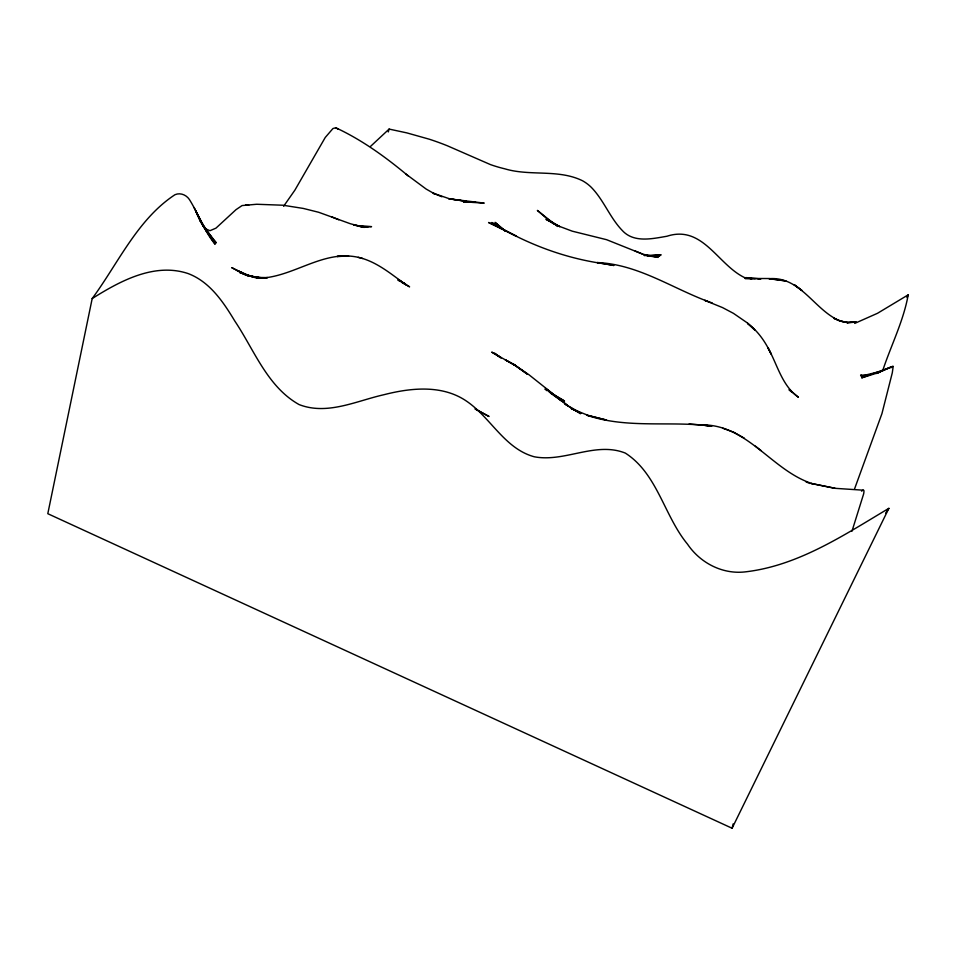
<?xml version="1.0" encoding="UTF-8"?>
<svg xmlns="http://www.w3.org/2000/svg" width="956" height="956" viewBox="0 0 956 956"><rect width="100%" height="100%" fill="white"/><g stroke="black" fill="none" stroke-linecap="round" stroke-linejoin="round"><path stroke-width="1.43" d="M854.7 323.415L877.548 313.269L908.2 294.842C903.468 321.168 891.004 345.486 882.639 370.785M92.194 298.547L47.8 513.695L732.093 828.243L888.865 508.341C843.837 535.133 797.603 566.203 744.234 571.987C721.756 574.209 699.959 562.606 687.495 544.131C664.073 515.786 657.501 473.722 625.32 453.084C595.409 441.206 564.769 462.585 534.285 456.777C504.565 448.687 490.798 417.653 466.6 401.197C442.317 384.491 410.841 387.813 383.81 394.744C356.361 400.911 327.167 415.549 299.085 404.567C267.345 386.798 254.224 349.968 234.865 321.132C223.346 302.036 209.842 281.745 188.045 273.536C154.358 262.35 120.05 281.064 92.194 298.547C118.138 263.378 137.497 219.294 174.972 194.713C180.23 192.383 186.241 194.833 189.348 199.434C198.561 214.025 203.879 230.814 215.136 244.258L201.919 224.158L194.152 207.571M732.093 828.243L733.144 823.893M388.291 131.94L389.104 129.084L406.826 132.884L429.244 139.194A263.27 229.38 47 0 1 447.48 145.826L490.44 164.587A154.095 143.579 77.8 0 0 504.84 168.83C530.233 176.454 558.459 168.83 582.658 180.827A39.1 36.89 52.1 0 1 591.131 187.161C603.69 199.888 609.761 217.466 622.141 230.336C633.637 243.147 652.112 238.761 666.918 236.251C703.019 224.505 717.837 265.29 745.202 277.885M851.975 531.213L863.603 494.037A31.5 3.274 -67.1 0 0 863.686 490.225L835.15 488.325L811.321 483.485L835.15 488.325M854.568 488.898L881.934 413.649L892.295 372.804L893.179 366.518L890.992 367.713M906.957 297.531L908.2 294.842M885.615 513.205L888.865 508.341M283.609 206.281L294.89 190.148L325.231 137.497L332.927 128.558L335.771 127.757L338.018 129.132M389.104 129.084L370.342 146.579M861.535 491.133L863.16 490.093M892.916 366.196L876.162 373.497L891.84 366.769L861.655 377.871L880.07 372.123M881.289 371.179L860.998 376.174L865.24 376.174M644.248 255.515L647.14 255.013L644.272 255.467M359.587 226.393L367.821 227.325L353.577 224.923L364.284 227.42L350.278 223.716L318.635 212.268L303.291 208.432L282.976 205.229L256.71 204.261L242.071 205.564L236.024 209.651L215.936 228.161L209.962 230.695L204.99 228.592M648.431 255.73L661.134 254.858L647.296 255.706M855.919 321.993L847.147 322.59L856.253 322.184L847.554 322.495L840.121 321.049L847.829 322.674L840.443 321.001L833.74 318.264L840.635 321.216C814.393 310.664 800.77 275.997 768.935 278.71L785.963 280.968L769.102 278.531L744.987 278.471L755.109 278.758M464.664 201.8L474.929 201.979L463.648 201.764M471.75 202.349L484.19 203.114L449.989 198.956L448.675 198.681L466.516 201.393L449.989 198.956L433.092 193.16L441.887 196.769M650.008 256.017L659.604 256.256L645.121 255.264M758 278.841L760.892 278.925L745.752 277.622L751.129 278.626M360.424 226.237L371.561 226.656L358.321 226.142M463.552 201.895L473.28 202.302L463.481 201.776M866.339 375.35L860.591 375.111L863.268 376.019M464.807 201.919L468.966 202.17M245.584 204.727L248.739 205.229M689.073 423.986L700.198 424.894M262.984 278.065L254.463 277.407L267.584 277.599L261.753 278.112C294.854 275.949 323.893 249.695 358.189 257.319C376.425 261.418 391.1 274.014 405.834 284.709L398.317 279.499L409.598 286.848L401.914 282.522M580.447 413.769L564.912 404.077L581.296 413.303L571.246 408.606L587.94 415.322L606.486 420.054L587.008 415.274C627.435 429.065 670.192 420.628 711.611 426.125L700.688 424.906C747.162 423.616 771.612 470.651 812.457 483.7M700.688 424.906L711.754 425.994M262.876 277.981L247.03 275.567L260.128 277.826L252.563 276.87L244.879 274.503L239.478 272.388L252.563 276.87L258.192 277.897L244.879 274.503L231.782 267.644L244.879 274.503L258.192 277.897M645.121 255.395L658.17 257.379L642.898 254.224L606.606 239.693L572.238 231.173L558.794 226.118L545.984 219.33L559.774 226.691L547.298 219.151L554.05 224.158M746.146 277.622L751.906 278.734M358.189 257.319L362.706 258.49M712.184 302.944L704.727 300.351L722.569 307.605L733.467 313.365L747.759 323.2L754.738 329.94L747.556 323.391C758.132 331.146 765.66 342.224 771.098 354.031L768.098 348.044C777.443 364.738 781.972 385.722 798.403 397.242L789.572 389.881M722.879 428.252L733.778 432.231L744.413 438.242M707.81 301.403C671.148 287.648 637.616 264.262 597.142 262.541L613.919 265.481L605.1 263.832L606.044 264.011C569.083 259.172 533.723 246.54 501.267 228.341L516.503 236.216L488.588 222.497L503.955 229.727L491.826 222.509L501.458 228.795M806.039 481.908L810.126 483.521M338.759 219.761L331.923 216.94M635.154 250.998L642.898 254.224M242.585 272.819L237.1 270.488L250.448 276.141M397.911 280.251L405.44 283.801M335.771 127.757C362.24 140.054 386.021 157.346 408.32 176.012M433.749 193.435L434.383 193.745L426.173 189.073L405.774 173.944M475.036 408.965L489.054 416.505L475.55 409.072M549.103 391.948L564.554 401.054L549.664 392.247M499.761 357.006L491.707 352.107L515.499 365.634L527.222 374.059L513.36 364.128L505.246 359.815L515.499 365.634L513.36 364.128L528.943 374.728L568.163 405.93L545.637 388.506L562.295 401.46L550.68 393.251M499.904 356.911L494.503 353.194L501.052 358.118M544.884 389.104L547.191 390.789M789.047 389.929L792.261 392.414L789.441 389.666M761.107 450.623L755.36 446.117M552.986 222.903L537.356 210.404L548.457 219.976M555.221 224.684L557.456 226.476M505.162 230.982L495.053 222.354L505.186 231.053M202.983 225.891L216.319 242.884C207.416 233.539 200.27 222.629 195.562 210.595L206.52 231.292L211.73 237.494L199.529 219.581L200.39 221.398M347.398 256.077L337.026 256.459L348.629 256.065L347.398 256.077M801.857 290.445L794.137 284.625L801.857 290.445"/></g></svg>
